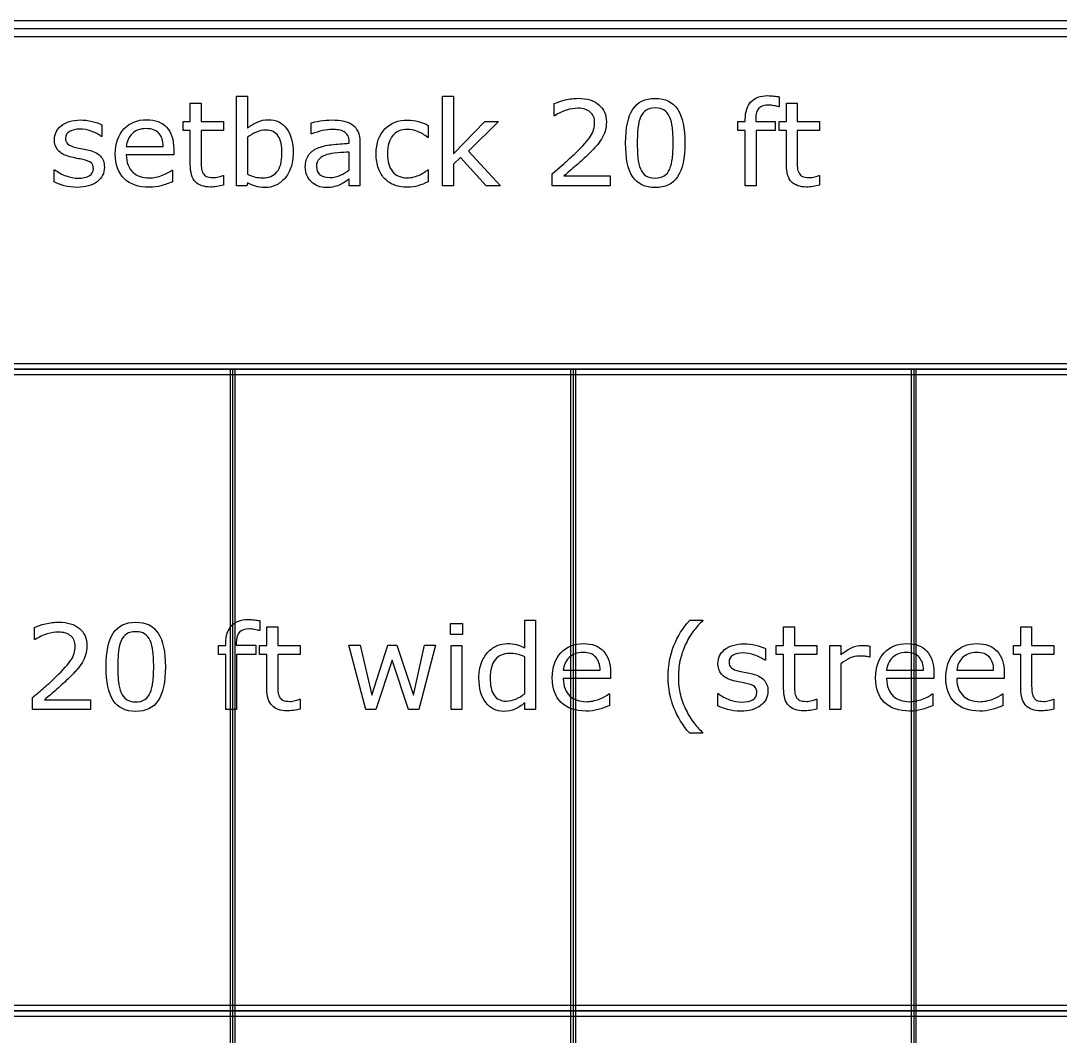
# Model space of a CAD drawing. Extents: x -13 to 750, y 12 to 2314.
# Drawn here: x 137.8 to 217.2, y 1086 to 1163.5 of the extents above; entities that cross this region are included whole.
import ezdxf

# ---------------------------------------------------------------- set-up
doc = ezdxf.new("R2010")
doc.units = 0
doc.layers.get('0').update_dxf_attribs({"linetype": 'CONTINUOUS'})

msp = doc.modelspace()

# ---------------------------------------------------------------- linework, layer by layer
at = {"color": 7}
for points in [[(43.400391, 1163.4896), (43.400391, 711.2904), (268.59961, 711.2904), (268.59961, 1163.4896)], [(44, 1162.89), (268, 1162.89), (268, 1136.89), (44, 1136.89)], [(44.599609, 1162.2904), (267.40039, 1162.2904), (267.40039, 712.4896), (44.599609, 712.4896)], [(174.45483, 1150.8901), (173.36499, 1150.8901), (171.39624, 1153.039), (170.86011, 1152.5293), (170.86011, 1150.89), (170.03394, 1150.89), (170.03394, 1157.7279), (170.86011, 1157.7279), (170.86011, 1153.3421), (173.24634, 1155.7987), (174.28784, 1155.7987), (172.00708, 1153.5311)], [(188.52612, 1154.164), (188.52612, 1154.164)], [(158.61697, 1153.3818), (158.61697, 1153.3818)], [(187.37035, 1152.1689), (187.37035, 1152.1689)], [(43.599609, 1137.2904), (43.599609, 1087.4896), (268.40039, 1087.4896), (268.40039, 1137.2904)], [(44, 1136.89), (268, 1136.89), (268, 1087.89), (44, 1087.89)], [(44.400391, 1136.4896), (267.59961, 1136.4896), (267.59961, 1088.2904), (44.400391, 1088.2904)], [(153.80078, 1136.89), (153.80078, 937.89), (154.19922, 937.89), (154.19922, 1136.89)], [(179.80078, 1136.89), (179.80078, 937.89), (180.19922, 937.89), (180.19922, 1136.89)], [(205.80078, 1136.89), (205.80078, 937.89), (206.19922, 937.89), (206.19922, 1136.89)], [(171.56104, 1116.6206), (170.62939, 1116.6206), (170.62939, 1117.4775), (171.56104, 1117.4775)], [(169.48242, 1115.7988), (168.20361, 1110.8901), (167.43896, 1110.8901), (166.17773, 1114.6738), (164.92529, 1110.8901), (164.16504, 1110.8901), (162.87305, 1115.7988), (163.73437, 1115.7988), (164.63525, 1111.9975), (165.86133, 1115.7988), (166.54248, 1115.7988), (167.79932, 1111.9975), (168.65186, 1115.7988)], [(171.5083, 1110.89), (170.68213, 1110.89), (170.68213, 1115.7987), (171.5083, 1115.7987)], [(148.86328, 1114.164), (148.86328, 1114.164)], [(147.70752, 1112.1689), (147.70752, 1112.1689)], [(44, 1087.89), (268, 1087.89), (268, 1061.89), (44, 1061.89)]]:
    msp.add_lwpolyline(points, close=True, dxfattribs=at)
for points in [[(150.76831, 1152.4937), (150.76831, 1155.1041), (150.21021, 1155.1041), (150.21021, 1155.7984), (150.76831, 1155.7984), (150.76831, 1157.209), (151.59448, 1157.209), (151.59448, 1155.7984), (153.29956, 1155.7984), (153.29956, 1155.1041), (151.59448, 1155.1041), (151.59448, 1152.8672)], [(155.12329, 1151.1186), (155.07059, 1150.8901), (154.29715, 1150.8901), (154.29715, 1157.728), (155.12332, 1157.728), (155.12332, 1155.2846)], [(178.59009, 1156.2382), (178.54619, 1156.2382), (178.54619, 1157.1611)], [(196.27808, 1152.4937), (196.27808, 1155.1041), (195.71997, 1155.1041), (195.71997, 1155.7984), (196.27808, 1155.7984), (196.27808, 1157.209), (197.10425, 1157.209), (197.10425, 1155.7984), (198.80933, 1155.7984), (198.80933, 1155.1041), (197.10425, 1155.1041), (197.10425, 1152.8672)], [(195.7376, 1157.6838), (195.73755, 1156.9282)], [(195.73755, 1156.9282), (195.69365, 1156.9282)], [(144.01388, 1155.548), (144.01388, 1154.6647), (143.96988, 1154.6647)], [(160.02759, 1154.854), (159.98369, 1154.854), (159.98369, 1155.6933)], [(193.94024, 1155.9658), (193.94024, 1155.7988), (195.42998, 1155.7988), (195.42998, 1155.1045), (193.9666, 1155.1045), (193.9666, 1150.89), (193.14043, 1150.89), (193.14043, 1155.1044), (192.58233, 1155.1044), (192.58233, 1155.7987), (193.14043, 1155.7987), (193.14043, 1155.9613)], [(168.9397, 1155.5044), (168.9397, 1154.5859), (168.8958, 1154.5859)], [(155.12329, 1154.5903), (155.12329, 1151.7778)], [(162.89722, 1154.1336), (162.89722, 1154.261)], [(163.71904, 1154.2209), (163.71899, 1150.8901)], [(145.88159, 1153.8916), (148.69409, 1153.8916)], [(149.49829, 1153.2588), (145.88159, 1153.2588)], [(149.49825, 1153.707), (149.49829, 1153.2588)], [(157.7644, 1153.3594), (157.7644, 1153.3598)], [(162.89722, 1152.0986), (162.89722, 1153.4653)], [(182.81323, 1150.8901), (178.38354, 1150.8901), (178.38354, 1151.8086), (179.3064, 1152.5996)], [(140.37085, 1151.1845), (140.37085, 1152.1118), (140.41475, 1152.1118)], [(144.20719, 1152.3045), (144.20728, 1152.3051)], [(149.35767, 1152.0898), (149.40157, 1152.0898), (149.40157, 1151.1889)], [(153.25564, 1151.6763), (153.29954, 1151.6763), (153.29956, 1150.934)], [(162.89722, 1152.0985), (162.89722, 1152.0986)], [(168.8958, 1152.1074), (168.9397, 1152.1074), (168.9397, 1151.1977)], [(179.29324, 1151.6416), (182.81326, 1151.6416), (182.81323, 1150.8901)], [(198.7654, 1151.6763), (198.8093, 1151.6763), (198.80933, 1150.934)], [(163.71899, 1150.8901), (162.89722, 1150.8901), (162.89722, 1151.413)], [(154, 1136.89), (154, 937.89)], [(180, 1136.89), (180, 937.89)], [(206, 1136.89), (206, 937.89)], [(156.07466, 1117.6838), (156.07471, 1116.9282)], [(176.29834, 1115.6004), (176.29834, 1117.7274), (177.12451, 1117.7274), (177.12451, 1110.89)], [(188.89746, 1117.7279), (189.90381, 1117.7279), (189.90381, 1117.6839)], [(138.92725, 1116.2382), (138.88335, 1116.2382), (138.88335, 1117.1611)], [(156.07471, 1116.9282), (156.03071, 1116.9282)], [(156.61523, 1112.4937), (156.61523, 1115.1041), (156.05713, 1115.1041), (156.05713, 1115.7984), (156.61523, 1115.7984), (156.61523, 1117.209), (157.44141, 1117.209), (157.44141, 1115.7984), (159.14648, 1115.7984), (159.14648, 1115.1041), (157.44141, 1115.1041), (157.44141, 1112.8672)], [(196.06934, 1112.4936), (196.06934, 1115.104), (195.51123, 1115.104), (195.51123, 1115.7983), (196.06934, 1115.7983), (196.06934, 1117.2089), (196.89551, 1117.2089), (196.89551, 1115.7983), (198.60059, 1115.7983), (198.60059, 1115.104), (196.89551, 1115.104), (196.89551, 1112.8671)], [(214.1792, 1112.4936), (214.1792, 1115.104), (213.62109, 1115.104), (213.62109, 1115.7983), (214.1792, 1115.7983), (214.1792, 1117.2089), (215.00537, 1117.2089), (215.00537, 1115.7983), (216.71045, 1115.7983), (216.71045, 1115.104), (215.00537, 1115.104), (215.00537, 1112.8671)], [(154.27729, 1115.9658), (154.27729, 1115.7988), (155.76704, 1115.7988), (155.76704, 1115.1045), (154.30366, 1115.1045), (154.30366, 1110.89), (153.47749, 1110.89), (153.47749, 1115.1044), (152.91938, 1115.1044), (152.91938, 1115.7987), (153.47749, 1115.7987), (153.47749, 1115.9613)], [(194.67622, 1115.5479), (194.67622, 1114.6646), (194.63232, 1114.6646)], [(200.42436, 1114.3754), (200.42436, 1110.89), (199.59818, 1110.89), (199.59818, 1115.7987), (200.42436, 1115.7987), (200.42436, 1115.0736)], [(202.66117, 1115.7457), (202.66113, 1114.8978)], [(176.29834, 1112.0985), (176.29834, 1114.9154)], [(202.66113, 1114.8978), (202.61723, 1114.8978)], [(179.24268, 1113.8915), (182.05518, 1113.8915)], [(182.85932, 1113.7069), (182.85937, 1113.2587)], [(203.93115, 1113.8915), (206.74365, 1113.8915)], [(207.54781, 1113.7069), (207.54785, 1113.2587)], [(209.29248, 1113.8915), (212.10498, 1113.8915)], [(212.90913, 1113.7069), (212.90918, 1113.2587)], [(182.85937, 1113.2587), (179.24268, 1113.2587)], [(207.54785, 1113.2587), (203.93115, 1113.2587)], [(212.90918, 1113.2587), (209.29248, 1113.2587)], [(176.29834, 1112.0983), (176.29834, 1112.0985)], [(182.71875, 1112.0897), (182.76265, 1112.0897), (182.76265, 1111.1888)], [(191.0332, 1111.1844), (191.0332, 1112.1117), (191.0771, 1112.1117)], [(194.86963, 1112.3044), (194.86963, 1112.305)], [(207.40723, 1112.0897), (207.45113, 1112.0897), (207.45113, 1111.1888)], [(212.76855, 1112.0897), (212.81245, 1112.0897), (212.81245, 1111.1888)], [(143.15039, 1110.8901), (138.7207, 1110.8901), (138.7207, 1111.8086)], [(139.6304, 1111.6416), (143.15042, 1111.6416), (143.15039, 1110.8901)], [(159.10257, 1111.6763), (159.14647, 1111.6763), (159.14648, 1110.934)], [(177.12451, 1110.89), (176.29834, 1110.89), (176.29834, 1111.4042)], [(198.55666, 1111.6762), (198.60066, 1111.6762), (198.60059, 1110.9339)], [(216.66652, 1111.6762), (216.71042, 1111.6762), (216.71045, 1110.9339)], [(189.90381, 1109.0795), (188.89746, 1109.0795)], [(189.90381, 1109.1234), (189.90381, 1109.0795)]]:
    msp.add_lwpolyline(points, dxfattribs=at)
for points in [[(178.54619, 1157.1611), (178.754197, 1157.263633), (179.031053, 1157.357367), (179.37676, 1157.4423)], [(179.37676, 1157.4423), (179.725393, 1157.5273), (180.062307, 1157.5698), (180.3875, 1157.5698)], [(180.3875, 1157.5698), (181.0584, 1157.5698), (181.58428, 1157.4072), (181.96514, 1157.082)], [(184.54907, 1156.7304), (184.915283, 1157.287067), (185.486573, 1157.5654), (186.26294, 1157.5654)], [(186.26294, 1157.5654), (187.048093, 1157.5654), (187.620847, 1157.282667), (187.9812, 1156.7172)], [(193.14043, 1155.9613), (193.14043, 1156.5443), (193.28545, 1156.991067), (193.57549, 1157.3016)], [(193.57549, 1157.3016), (193.86553, 1157.615067), (194.284477, 1157.7718), (194.83233, 1157.7718)], [(194.83233, 1157.7718), (195.016897, 1157.7718), (195.182423, 1157.763133), (195.32891, 1157.7458)], [(195.32891, 1157.7458), (195.478323, 1157.728467), (195.614553, 1157.7078), (195.7376, 1157.6838)], [(179.49976, 1156.6689), (179.189213, 1156.575167), (178.88599, 1156.4316), (178.59009, 1156.2382)], [(180.36548, 1156.8095), (180.09888, 1156.8095), (179.810307, 1156.762633), (179.49976, 1156.6689)], [(181.30151, 1156.5195), (181.078857, 1156.712833), (180.766847, 1156.8095), (180.36548, 1156.8095)], [(181.63989, 1155.7241), (181.63989, 1156.0639), (181.527097, 1156.329033), (181.30151, 1156.5195)], [(181.96514, 1157.082), (182.346, 1156.759733), (182.53643, 1156.321733), (182.53643, 1155.768)], [(183.99976, 1154.1552), (183.99976, 1155.318333), (184.182863, 1156.176733), (184.54907, 1156.7304)], [(185.57739, 1156.6689), (185.398683, 1156.554633), (185.256593, 1156.3818), (185.15112, 1156.1504)], [(186.26294, 1156.8403), (185.987547, 1156.8403), (185.75903, 1156.783167), (185.57739, 1156.6689)], [(186.94409, 1156.6689), (186.76831, 1156.783167), (186.54126, 1156.8403), (186.26294, 1156.8403)], [(187.36597, 1156.1591), (187.26343, 1156.3847), (187.122803, 1156.554633), (186.94409, 1156.6689)], [(187.9812, 1156.7172), (188.34448, 1156.154733), (188.52612, 1155.303667), (188.52612, 1154.164)], [(194.17754, 1156.8139), (194.01934, 1156.658633), (193.94024, 1156.375933), (193.94024, 1155.9658)], [(194.95098, 1157.0512), (194.596487, 1157.0512), (194.338673, 1156.9721), (194.17754, 1156.8139)], [(195.3377, 1157.0072), (195.191213, 1157.036533), (195.062307, 1157.0512), (194.95098, 1157.0512)], [(195.69365, 1156.9282), (195.60283, 1156.954867), (195.48418, 1156.9812), (195.3377, 1157.0072)], [(140.89815, 1155.4689), (141.062217, 1155.606567), (141.270227, 1155.714967), (141.52218, 1155.7941)], [(141.52218, 1155.7941), (141.77706, 1155.8761), (142.06124, 1155.9171), (142.37472, 1155.9171)], [(142.37472, 1155.9171), (142.667687, 1155.9171), (142.963583, 1155.8805), (143.26241, 1155.8073)], [(143.26241, 1155.8073), (143.56417, 1155.736967), (143.81466, 1155.650533), (144.01388, 1155.548)], [(145.69698, 1155.2275), (146.136433, 1155.699167), (146.713583, 1155.935), (147.42843, 1155.935)], [(147.42843, 1155.935), (148.090537, 1155.935), (148.6003, 1155.741633), (148.95772, 1155.3549)], [(155.12332, 1155.2846), (155.354767, 1155.475067), (155.60086, 1155.630367), (155.8616, 1155.7505)], [(155.8616, 1155.7505), (156.122347, 1155.8735), (156.415317, 1155.935), (156.74051, 1155.935)], [(156.74051, 1155.935), (157.32059, 1155.935), (157.77762, 1155.712367), (158.1116, 1155.2671)], [(159.98369, 1155.6933), (160.144823, 1155.7373), (160.377733, 1155.785633), (160.68242, 1155.8383)], [(160.68242, 1155.8383), (160.987107, 1155.890967), (161.2874, 1155.9173), (161.5833, 1155.9173)], [(161.5833, 1155.9173), (161.929007, 1155.9173), (162.2293, 1155.887967), (162.48418, 1155.8293)], [(162.48418, 1155.8293), (162.741993, 1155.773967), (162.96465, 1155.677267), (163.15215, 1155.5392)], [(163.15215, 1155.5392), (163.336723, 1155.404467), (163.477347, 1155.230167), (163.57402, 1155.0163)], [(165.61743, 1155.2275), (166.059817, 1155.6845), (166.642827, 1155.913), (167.36646, 1155.913)], [(167.36646, 1155.913), (167.647707, 1155.913), (167.923097, 1155.873467), (168.19263, 1155.7944)], [(168.19263, 1155.7944), (168.46509, 1155.715267), (168.714113, 1155.6186), (168.9397, 1155.5044)], [(181.32788, 1154.6826), (181.535887, 1155.004867), (181.63989, 1155.352033), (181.63989, 1155.7241)], [(182.53643, 1155.768), (182.53643, 1155.519), (182.504197, 1155.2861), (182.43973, 1155.0693)], [(185.15112, 1156.1504), (185.051513, 1155.9336), (184.982667, 1155.650867), (184.94458, 1155.3022)], [(187.5769, 1155.3242), (187.541767, 1155.652333), (187.471457, 1155.930633), (187.36597, 1156.1591)], [(140.39278, 1154.4186), (140.39278, 1154.620733), (140.433797, 1154.811167), (140.51583, 1154.9899)], [(140.51583, 1154.9899), (140.60079, 1155.168633), (140.72823, 1155.3283), (140.89815, 1155.4689)], [(141.54849, 1155.0426), (141.340483, 1154.928333), (141.23648, 1154.756967), (141.23648, 1154.5285)], [(142.31314, 1155.2184), (142.011387, 1155.2184), (141.756503, 1155.1598), (141.54849, 1155.0426)], [(143.20084, 1155.0558), (142.89908, 1155.1642), (142.60318, 1155.2184), (142.31314, 1155.2184)], [(143.96988, 1154.6647), (143.75894, 1154.819967), (143.502593, 1154.950333), (143.20084, 1155.0558)], [(145.0422, 1153.3159), (145.0422, 1154.118633), (145.26046, 1154.755833), (145.69698, 1155.2275)], [(146.32544, 1154.8628), (146.0647, 1154.602), (145.91675, 1154.278267), (145.88159, 1153.8916)], [(147.38452, 1155.2539), (146.94214, 1155.2539), (146.589113, 1155.123533), (146.32544, 1154.8628)], [(148.3645, 1154.8979), (148.150633, 1155.135233), (147.823973, 1155.2539), (147.38452, 1155.2539)], [(148.69409, 1153.8916), (148.691423, 1154.3252), (148.58156, 1154.660633), (148.3645, 1154.8979)], [(148.95772, 1155.3549), (149.318073, 1154.968233), (149.49825, 1154.418933), (149.49825, 1153.707)], [(155.80884, 1154.9902), (155.562747, 1154.887667), (155.33423, 1154.754367), (155.12329, 1154.5903)], [(156.53833, 1155.1484), (156.298097, 1155.1484), (156.054933, 1155.095667), (155.80884, 1154.9902)], [(157.47437, 1154.6914), (157.28101, 1154.996067), (156.968997, 1155.1484), (156.53833, 1155.1484)], [(158.1116, 1155.2671), (158.448513, 1154.821767), (158.61697, 1154.193333), (158.61697, 1153.3818)], [(160.85376, 1155.1001), (160.58716, 1155.044767), (160.31177, 1154.962733), (160.02759, 1154.854)], [(161.57886, 1155.1881), (161.36206, 1155.1881), (161.12036, 1155.158767), (160.85376, 1155.1001)], [(162.09302, 1155.1531), (161.928953, 1155.176433), (161.757567, 1155.1881), (161.57886, 1155.1881)], [(162.51489, 1155.0169), (162.397703, 1155.084233), (162.25708, 1155.129633), (162.09302, 1155.1531)], [(162.79614, 1154.7268), (162.731673, 1154.849867), (162.637923, 1154.946567), (162.51489, 1155.0169)], [(162.89722, 1154.261), (162.89722, 1154.448533), (162.863527, 1154.6038), (162.79614, 1154.7268)], [(163.57402, 1155.0163), (163.6707, 1154.802433), (163.71904, 1154.5373), (163.71904, 1154.2209)], [(164.95825, 1153.3379), (164.95825, 1154.140633), (165.177977, 1154.7705), (165.61743, 1155.2275)], [(166.21953, 1154.7221), (165.950003, 1154.408633), (165.81524, 1153.947233), (165.81524, 1153.3379)], [(167.33135, 1155.1967), (166.862597, 1155.1967), (166.49199, 1155.0385), (166.21953, 1154.7221)], [(168.11358, 1155.0385), (167.846973, 1155.143967), (167.58623, 1155.1967), (167.33135, 1155.1967)], [(168.8958, 1154.5859), (168.643847, 1154.782167), (168.383107, 1154.933033), (168.11358, 1155.0385)], [(182.43973, 1155.0693), (182.378197, 1154.855433), (182.28591, 1154.651833), (182.16287, 1154.4585)], [(184.94458, 1155.3022), (184.909447, 1154.9536), (184.89188, 1154.571267), (184.89188, 1154.1552)], [(187.634, 1154.164), (187.634, 1154.609333), (187.614967, 1154.996067), (187.5769, 1155.3242)], [(140.66085, 1153.6012), (140.482137, 1153.823867), (140.39278, 1154.096333), (140.39278, 1154.4186)], [(141.23648, 1154.5285), (141.23648, 1154.3263), (141.29947, 1154.173933), (141.42545, 1154.0714)], [(141.42545, 1154.0714), (141.548497, 1153.968867), (141.747713, 1153.8854), (142.0231, 1153.821)], [(157.7644, 1153.3598), (157.7644, 1153.945733), (157.667723, 1154.3896), (157.47437, 1154.6914)], [(160.47144, 1153.76), (160.770267, 1153.891867), (161.129153, 1153.981233), (161.5481, 1154.0281)], [(161.5481, 1154.0281), (161.96704, 1154.074767), (162.416747, 1154.109933), (162.89722, 1154.1336)], [(180.17212, 1153.3862), (180.73462, 1153.931133), (181.119873, 1154.363267), (181.32788, 1154.6826)], [(182.16287, 1154.4585), (182.048617, 1154.276833), (181.91385, 1154.0981), (181.75857, 1153.9223)], [(184.54028, 1151.5888), (184.179933, 1152.145467), (183.99976, 1153.000933), (183.99976, 1154.1552)], [(184.89188, 1154.1552), (184.89188, 1153.6982), (184.90798, 1153.3159), (184.94018, 1153.0083)], [(187.5769, 1153.0039), (187.614967, 1153.326167), (187.634, 1153.712867), (187.634, 1154.164)], [(188.52612, 1154.164), (188.52612, 1152.9892), (188.34155, 1152.1264), (187.97241, 1151.5756)], [(141.57931, 1153.1002), (141.148643, 1153.214467), (140.84249, 1153.381467), (140.66085, 1153.6012)], [(142.0231, 1153.821), (142.175447, 1153.785667), (142.34537, 1153.7505), (142.53287, 1153.7155)], [(142.53287, 1153.7155), (142.723297, 1153.680167), (142.8815, 1153.647833), (143.00748, 1153.6185)], [(143.00748, 1153.6185), (143.391267, 1153.530633), (143.687163, 1153.379767), (143.89517, 1153.1659)], [(143.89517, 1153.1659), (144.103183, 1152.9491), (144.20719, 1152.661967), (144.20719, 1152.3045)], [(145.72774, 1151.435), (145.270713, 1151.8774), (145.0422, 1152.504367), (145.0422, 1153.3159)], [(145.88159, 1153.2588), (145.88159, 1152.957), (145.927, 1152.6933), (146.01782, 1152.4677)], [(157.37329, 1151.9444), (157.63403, 1152.246133), (157.7644, 1152.7178), (157.7644, 1153.3594)], [(158.61694, 1153.3818), (158.61694, 1152.971667), (158.558347, 1152.602533), (158.44116, 1152.2744)], [(159.54858, 1152.3142), (159.54858, 1152.686267), (159.627683, 1152.986567), (159.78589, 1153.2151)], [(159.78589, 1153.2151), (159.947023, 1153.446567), (160.17554, 1153.6282), (160.47144, 1153.76)], [(161.19653, 1153.2718), (160.95923, 1153.204467), (160.767337, 1153.099), (160.62085, 1152.9554)], [(162.00513, 1153.3993), (161.665283, 1153.369967), (161.39575, 1153.327467), (161.19653, 1153.2718)], [(162.89722, 1153.4653), (162.645267, 1153.450633), (162.347903, 1153.428633), (162.00513, 1153.3993)], [(165.13403, 1152.2085), (165.016843, 1152.530767), (164.95825, 1152.907233), (164.95825, 1153.3379)], [(165.81524, 1153.3379), (165.81524, 1152.7461), (165.947073, 1152.290533), (166.21074, 1151.9712)], [(179.3064, 1152.5996), (179.616947, 1152.863267), (179.90552, 1153.125467), (180.17212, 1153.3862)], [(181.20047, 1153.3379), (180.88699, 1153.030233), (180.56326, 1152.7314), (180.22928, 1152.4414)], [(181.75857, 1153.9223), (181.60623, 1153.746567), (181.420197, 1153.551767), (181.20047, 1153.3379)], [(142.09347, 1152.986), (141.90597, 1153.021333), (141.734583, 1153.0594), (141.57931, 1153.1002)], [(142.55489, 1152.894), (142.437703, 1152.920667), (142.283897, 1152.951333), (142.09347, 1152.986)], [(143.19649, 1152.6391), (143.085163, 1152.7387), (142.871297, 1152.823667), (142.55489, 1152.894)], [(143.36349, 1152.1997), (143.36349, 1152.393033), (143.307823, 1152.5395), (143.19649, 1152.6391)], [(146.01782, 1152.4677), (146.10864, 1152.2451), (146.233153, 1152.062), (146.39136, 1151.9184)], [(151.15942, 1151.1973), (150.89868, 1151.466833), (150.76831, 1151.898967), (150.76831, 1152.4937)], [(151.59448, 1152.8672), (151.59448, 1152.6094), (151.600347, 1152.407267), (151.61208, 1152.2608)], [(160.62085, 1152.9554), (160.474363, 1152.8148), (160.40112, 1152.62), (160.40112, 1152.371)], [(160.40112, 1152.371), (160.40112, 1152.089733), (160.486083, 1151.8773), (160.65601, 1151.7337)], [(180.22928, 1152.4414), (179.895293, 1152.154267), (179.58328, 1151.887667), (179.29324, 1151.6416)], [(184.94018, 1153.0083), (184.97238, 1152.700633), (185.041227, 1152.425233), (185.14672, 1152.1821)], [(187.37036, 1152.1689), (187.4729, 1152.406233), (187.541747, 1152.684567), (187.5769, 1153.0039)], [(196.66919, 1151.1973), (196.40845, 1151.466833), (196.27808, 1151.898967), (196.27808, 1152.4937)], [(197.10425, 1152.8672), (197.10425, 1152.6094), (197.110117, 1152.407267), (197.12185, 1152.2608)], [(140.41475, 1152.1118), (140.675497, 1151.915467), (140.965537, 1151.758733), (141.28487, 1151.6416)], [(141.28487, 1151.6416), (141.60421, 1151.527333), (141.910363, 1151.4702), (142.20333, 1151.4702)], [(142.20333, 1151.4702), (142.56661, 1151.4702), (142.85079, 1151.5288), (143.05587, 1151.646)], [(143.05587, 1151.646), (143.26095, 1151.763133), (143.36349, 1151.9477), (143.36349, 1152.1997)], [(144.20728, 1152.3051), (144.20728, 1151.8569), (144.021243, 1151.489233), (143.64917, 1151.2021)], [(146.39136, 1151.9184), (146.5437, 1151.7778), (146.723873, 1151.672333), (146.93188, 1151.602)], [(146.93188, 1151.602), (147.14282, 1151.531667), (147.374267, 1151.4965), (147.62622, 1151.4965)], [(147.62622, 1151.4965), (147.960207, 1151.4965), (148.295657, 1151.562433), (148.63257, 1151.6943)], [(148.63257, 1151.6943), (148.97241, 1151.829033), (149.21411, 1151.960867), (149.35767, 1152.0898)], [(151.61208, 1152.2608), (151.623813, 1152.117267), (151.66483, 1151.9825), (151.73513, 1151.8565)], [(151.73513, 1151.8565), (151.799597, 1151.7393), (151.887487, 1151.652867), (151.9988, 1151.5972)], [(151.9988, 1151.5972), (152.11306, 1151.544533), (152.28591, 1151.5182), (152.51735, 1151.5182)], [(152.51735, 1151.5182), (152.652117, 1151.5182), (152.792743, 1151.5372), (152.93923, 1151.5752)], [(152.93923, 1151.5752), (153.085717, 1151.616533), (153.191187, 1151.650233), (153.25564, 1151.6763)], [(155.12329, 1151.7778), (155.357663, 1151.672333), (155.558347, 1151.5991), (155.72534, 1151.5581)], [(155.72534, 1151.5581), (155.89526, 1151.516767), (156.087157, 1151.4961), (156.30103, 1151.4961)], [(156.30103, 1151.4961), (156.758057, 1151.4961), (157.115477, 1151.645533), (157.37329, 1151.9444)], [(158.44116, 1152.2744), (158.326907, 1151.946267), (158.171633, 1151.670867), (157.97534, 1151.4482)], [(160.01001, 1151.1936), (159.70239, 1151.4866), (159.54858, 1151.860133), (159.54858, 1152.3142)], [(160.65601, 1151.7337), (160.82593, 1151.5931), (161.085207, 1151.5228), (161.43384, 1151.5228)], [(161.43384, 1151.5228), (161.72388, 1151.5228), (161.989017, 1151.578467), (162.22925, 1151.6898)], [(162.22925, 1151.6898), (162.469483, 1151.804067), (162.69214, 1151.9403), (162.89722, 1152.0985)], [(165.63062, 1151.4087), (165.416747, 1151.619633), (165.251217, 1151.886233), (165.13403, 1152.2085)], [(166.21074, 1151.9712), (166.477347, 1151.654733), (166.850883, 1151.4965), (167.33135, 1151.4965)], [(167.33135, 1151.4965), (167.498343, 1151.4965), (167.668263, 1151.5185), (167.84111, 1151.5625)], [(167.84111, 1151.5625), (168.013963, 1151.6065), (168.169237, 1151.6636), (168.30693, 1151.7338)], [(168.30693, 1151.7338), (168.42705, 1151.795133), (168.539843, 1151.8596), (168.64531, 1151.9272)], [(168.64531, 1151.9272), (168.750783, 1151.997533), (168.83428, 1152.0576), (168.8958, 1152.1074)], [(186.26294, 1150.7539), (185.477787, 1150.7539), (184.903567, 1151.0322), (184.54028, 1151.5888)], [(185.14672, 1152.1821), (185.2434, 1151.953567), (185.37963, 1151.779233), (185.55541, 1151.6591)], [(185.55541, 1151.6591), (185.734123, 1151.539033), (185.969963, 1151.479), (186.26293, 1151.479)], [(186.26293, 1151.479), (186.538323, 1151.479), (186.76684, 1151.536133), (186.94848, 1151.6504)], [(187.97241, 1151.5756), (187.606203, 1151.0278), (187.03638, 1150.7539), (186.26294, 1150.7539)], [(186.94848, 1151.6504), (187.13012, 1151.7646), (187.270743, 1151.937433), (187.37035, 1152.1689)], [(197.12185, 1152.2608), (197.133583, 1152.117267), (197.174597, 1151.9825), (197.24489, 1151.8565)], [(197.24489, 1151.8565), (197.309357, 1151.7393), (197.397247, 1151.652867), (197.50856, 1151.5972)], [(197.50856, 1151.5972), (197.62282, 1151.544533), (197.795673, 1151.5182), (198.02712, 1151.5182)], [(198.02712, 1151.5182), (198.161887, 1151.5182), (198.30251, 1151.5372), (198.44899, 1151.5752)], [(198.44899, 1151.5752), (198.595477, 1151.616533), (198.700947, 1151.650233), (198.7654, 1151.6763)], [(141.1311, 1150.8989), (140.829347, 1150.986767), (140.57593, 1151.081967), (140.37085, 1151.1845)], [(142.13306, 1150.7714), (141.769773, 1150.7714), (141.435787, 1150.8139), (141.1311, 1150.8989)], [(143.64917, 1151.2021), (143.28003, 1150.914967), (142.77466, 1150.7714), (142.13306, 1150.7714)], [(147.63497, 1150.7758), (146.820517, 1150.7758), (146.184773, 1150.995533), (145.72774, 1151.435)], [(148.54903, 1150.8945), (148.25899, 1150.815367), (147.954303, 1150.7758), (147.63497, 1150.7758)], [(149.40157, 1151.1889), (149.12325, 1151.0717), (148.83907, 1150.973567), (148.54903, 1150.8945)], [(152.302, 1150.793), (151.801027, 1150.793), (151.420167, 1150.927767), (151.15942, 1151.1973)], [(152.78979, 1150.833), (152.60815, 1150.806333), (152.445553, 1150.793), (152.302, 1150.793)], [(153.29956, 1150.934), (153.144287, 1150.893333), (152.974363, 1150.859667), (152.78979, 1150.833)], [(155.73853, 1150.8549), (155.530517, 1150.919567), (155.325437, 1151.007467), (155.12329, 1151.1186)], [(156.46802, 1150.7539), (156.1897, 1150.7539), (155.946537, 1150.787567), (155.73853, 1150.8549)], [(157.28979, 1150.9253), (157.04077, 1150.811033), (156.766847, 1150.7539), (156.46802, 1150.7539)], [(157.97534, 1151.4482), (157.767333, 1151.216733), (157.538817, 1151.042433), (157.28979, 1150.9253)], [(161.13501, 1150.7542), (160.69263, 1150.7542), (160.31763, 1150.900667), (160.01001, 1151.1936)], [(161.76343, 1150.8242), (161.584717, 1150.777533), (161.375243, 1150.7542), (161.13501, 1150.7542)], [(162.23804, 1150.9912), (162.10034, 1150.9238), (161.942137, 1150.868133), (161.76343, 1150.8242)], [(162.59839, 1151.2021), (162.475343, 1151.114233), (162.355227, 1151.043933), (162.23804, 1150.9912)], [(162.89722, 1151.413), (162.823973, 1151.363), (162.724363, 1151.2927), (162.59839, 1151.2021)], [(166.39087, 1150.934), (166.09497, 1151.039467), (165.841553, 1151.1977), (165.63062, 1151.4087)], [(167.36646, 1150.7802), (167.011967, 1150.7802), (166.68677, 1150.831467), (166.39087, 1150.934)], [(168.15308, 1150.8901), (167.906987, 1150.816833), (167.64478, 1150.7802), (167.36646, 1150.7802)], [(168.9397, 1151.1977), (168.664307, 1151.0659), (168.4021, 1150.963367), (168.15308, 1150.8901)], [(197.81177, 1150.793), (197.31079, 1150.793), (196.92993, 1150.927767), (196.66919, 1151.1973)], [(198.29956, 1150.833), (198.11792, 1150.806333), (197.955323, 1150.793), (197.81177, 1150.793)], [(198.80933, 1150.934), (198.654057, 1150.893333), (198.484133, 1150.859667), (198.29956, 1150.833)], [(138.88335, 1117.1611), (139.091357, 1117.263633), (139.368213, 1117.357367), (139.71392, 1117.4423)], [(139.71392, 1117.4423), (140.062553, 1117.5273), (140.399467, 1117.5698), (140.72466, 1117.5698)], [(140.72466, 1117.5698), (141.39556, 1117.5698), (141.92144, 1117.4072), (142.3023, 1117.082)], [(144.88623, 1116.7304), (145.252443, 1117.287067), (145.823733, 1117.5654), (146.6001, 1117.5654)], [(146.6001, 1117.5654), (147.385253, 1117.5654), (147.958007, 1117.282667), (148.31836, 1116.7172)], [(153.91255, 1117.3016), (154.20259, 1117.615067), (154.621533, 1117.7718), (155.16938, 1117.7718)], [(155.16938, 1117.7718), (155.353953, 1117.7718), (155.519483, 1117.763133), (155.66597, 1117.7458)], [(155.66597, 1117.7458), (155.815383, 1117.728467), (155.951613, 1117.7078), (156.07466, 1117.6838)], [(187.68896, 1115.7811), (187.976073, 1116.484233), (188.378907, 1117.133167), (188.89746, 1117.7279)], [(189.90381, 1117.6839), (189.666503, 1117.470033), (189.439453, 1117.2225), (189.22266, 1116.9413)], [(139.83691, 1116.6689), (139.526363, 1116.575167), (139.223143, 1116.4316), (138.92725, 1116.2382)], [(140.70264, 1116.8095), (140.436033, 1116.8095), (140.147457, 1116.762633), (139.83691, 1116.6689)], [(141.63867, 1116.5195), (141.416017, 1116.712833), (141.104007, 1116.8095), (140.70264, 1116.8095)], [(142.3023, 1117.082), (142.68316, 1116.759733), (142.87359, 1116.321733), (142.87359, 1115.768)], [(144.33691, 1114.1552), (144.33691, 1115.318333), (144.520017, 1116.176733), (144.88623, 1116.7304)], [(145.91455, 1116.6689), (145.735837, 1116.554633), (145.593747, 1116.3818), (145.48828, 1116.1504)], [(146.6001, 1116.8403), (146.324707, 1116.8403), (146.09619, 1116.783167), (145.91455, 1116.6689)], [(147.28125, 1116.6689), (147.10547, 1116.783167), (146.87842, 1116.8403), (146.6001, 1116.8403)], [(147.70312, 1116.1591), (147.600587, 1116.3847), (147.459963, 1116.554633), (147.28125, 1116.6689)], [(148.31836, 1116.7172), (148.68164, 1116.154733), (148.86328, 1115.303667), (148.86328, 1114.164)], [(153.47749, 1115.9613), (153.47749, 1116.5443), (153.62251, 1116.991067), (153.91255, 1117.3016)], [(154.5146, 1116.8139), (154.356393, 1116.658633), (154.27729, 1116.375933), (154.27729, 1115.9658)], [(155.28804, 1117.0512), (154.933547, 1117.0512), (154.675733, 1116.9721), (154.5146, 1116.8139)], [(155.67475, 1117.0072), (155.52827, 1117.036533), (155.399367, 1117.0512), (155.28804, 1117.0512)], [(156.03071, 1116.9282), (155.93989, 1116.954867), (155.821237, 1116.9812), (155.67475, 1117.0072)], [(189.22266, 1116.9413), (189.008793, 1116.662967), (188.809573, 1116.337767), (188.625, 1115.9657)], [(141.97705, 1115.7241), (141.97705, 1116.0639), (141.864257, 1116.329033), (141.63867, 1116.5195)], [(145.48828, 1116.1504), (145.388673, 1115.9336), (145.319827, 1115.650867), (145.28174, 1115.3022)], [(147.91406, 1115.3242), (147.878927, 1115.652333), (147.808613, 1115.930633), (147.70312, 1116.1591)], [(174.1582, 1115.7591), (174.424807, 1115.8763), (174.700197, 1115.9349), (174.98437, 1115.9349)], [(174.98437, 1115.9349), (175.242183, 1115.9349), (175.4707, 1115.9069), (175.66992, 1115.8509)], [(175.66992, 1115.8509), (175.86914, 1115.798233), (176.078613, 1115.714733), (176.29834, 1115.6004)], [(179.05806, 1115.2274), (179.497513, 1115.699067), (180.07466, 1115.9349), (180.7895, 1115.9349)], [(180.7895, 1115.9349), (181.451607, 1115.9349), (181.961373, 1115.741533), (182.3188, 1115.3548)], [(188.625, 1115.9657), (188.44922, 1115.605367), (188.305667, 1115.2084), (188.19434, 1114.7748)], [(192.18452, 1115.794), (192.4394, 1115.876), (192.72358, 1115.917), (193.03706, 1115.917)], [(193.03706, 1115.917), (193.330027, 1115.917), (193.625923, 1115.8804), (193.92475, 1115.8072)], [(203.74654, 1115.2274), (204.185993, 1115.699067), (204.763143, 1115.9349), (205.47799, 1115.9349)], [(205.47799, 1115.9349), (206.140097, 1115.9349), (206.64986, 1115.741533), (207.00728, 1115.3548)], [(209.10786, 1115.2274), (209.547313, 1115.699067), (210.124463, 1115.9349), (210.83931, 1115.9349)], [(210.83931, 1115.9349), (211.501417, 1115.9349), (212.01118, 1115.741533), (212.3686, 1115.3548)], [(141.66504, 1114.6826), (141.873047, 1115.004867), (141.97705, 1115.352033), (141.97705, 1115.7241)], [(142.77689, 1115.0693), (142.715357, 1114.855433), (142.62307, 1114.651833), (142.50003, 1114.4585)], [(142.87359, 1115.768), (142.87359, 1115.519), (142.841357, 1115.2861), (142.77689, 1115.0693)], [(145.28174, 1115.3022), (145.246607, 1114.9536), (145.22904, 1114.571267), (145.22904, 1114.1552)], [(147.97116, 1114.164), (147.97116, 1114.609333), (147.952127, 1114.996067), (147.91406, 1115.3242)], [(172.98047, 1114.4188), (173.100583, 1114.744), (173.261717, 1115.020867), (173.46387, 1115.2494)], [(173.46387, 1115.2494), (173.66309, 1115.472067), (173.894533, 1115.641967), (174.1582, 1115.7591)], [(175.125, 1115.1789), (174.662107, 1115.1789), (174.301757, 1115.017767), (174.04395, 1114.6955)], [(175.70068, 1115.1219), (175.5249, 1115.1599), (175.333007, 1115.1789), (175.125, 1115.1789)], [(176.29834, 1114.9154), (176.075687, 1115.015), (175.876467, 1115.083833), (175.70068, 1115.1219)], [(178.40327, 1113.3158), (178.40327, 1114.118533), (178.621533, 1114.755733), (179.05806, 1115.2274)], [(180.74561, 1115.2538), (180.303223, 1115.2538), (179.950193, 1115.123433), (179.68652, 1114.8627)], [(181.72559, 1114.8978), (181.511723, 1115.135133), (181.185063, 1115.2538), (180.74561, 1115.2538)], [(182.3188, 1115.3548), (182.679147, 1114.968133), (182.85932, 1114.418833), (182.85932, 1113.7069)], [(187.2583, 1113.4037), (187.2583, 1114.2855), (187.401853, 1115.077967), (187.68896, 1115.7811)], [(191.17817, 1114.9898), (191.26313, 1115.168533), (191.390573, 1115.3282), (191.5605, 1115.4688)], [(191.5605, 1115.4688), (191.72456, 1115.606467), (191.932567, 1115.714867), (192.18452, 1115.794)], [(192.21094, 1115.0425), (192.002933, 1114.928233), (191.89893, 1114.756867), (191.89893, 1114.5284)], [(192.97559, 1115.2183), (192.67383, 1115.2183), (192.418947, 1115.1597), (192.21094, 1115.0425)], [(193.86328, 1115.0557), (193.56152, 1115.1641), (193.265623, 1115.2183), (192.97559, 1115.2183)], [(194.63232, 1114.6646), (194.421387, 1114.819867), (194.16504, 1114.950233), (193.86328, 1115.0557)], [(193.92475, 1115.8072), (194.22651, 1115.736867), (194.477, 1115.650433), (194.67622, 1115.5479)], [(200.42436, 1115.0736), (200.75248, 1115.337267), (201.041053, 1115.5233), (201.29008, 1115.6317)], [(201.29008, 1115.6317), (201.542033, 1115.743033), (201.79838, 1115.7987), (202.05912, 1115.7987)], [(202.05912, 1115.7987), (202.202673, 1115.7987), (202.306677, 1115.794367), (202.37113, 1115.7857)], [(202.37113, 1115.7857), (202.435597, 1115.779033), (202.532277, 1115.7657), (202.66117, 1115.7457)], [(203.09176, 1113.3158), (203.09176, 1114.118533), (203.31002, 1114.755733), (203.74654, 1115.2274)], [(205.43408, 1115.2538), (204.9917, 1115.2538), (204.638673, 1115.123433), (204.375, 1114.8627)], [(206.41406, 1114.8978), (206.200193, 1115.135133), (205.873533, 1115.2538), (205.43408, 1115.2538)], [(207.00728, 1115.3548), (207.367633, 1114.968133), (207.54781, 1114.418833), (207.54781, 1113.7069)], [(208.45307, 1113.3158), (208.45307, 1114.118533), (208.671333, 1114.755733), (209.10786, 1115.2274)], [(210.79541, 1115.2538), (210.35303, 1115.2538), (210.000003, 1115.123433), (209.73633, 1114.8627)], [(211.77539, 1114.8978), (211.561523, 1115.135133), (211.234863, 1115.2538), (210.79541, 1115.2538)], [(212.3686, 1115.3548), (212.728953, 1114.968133), (212.90913, 1114.418833), (212.90913, 1113.7069)], [(140.50928, 1113.3862), (141.07178, 1113.931133), (141.457033, 1114.363267), (141.66504, 1114.6826)], [(142.50003, 1114.4585), (142.38577, 1114.276833), (142.251003, 1114.0981), (142.09573, 1113.9223)], [(172.80469, 1113.307), (172.80469, 1113.723), (172.863283, 1114.0936), (172.98047, 1114.4188)], [(174.04395, 1114.6955), (173.786137, 1114.373233), (173.65723, 1113.9162), (173.65723, 1113.3244)], [(179.68652, 1114.8627), (179.42578, 1114.6019), (179.277833, 1114.278167), (179.24268, 1113.8915)], [(182.05518, 1113.8915), (182.052513, 1114.3251), (181.94265, 1114.660533), (181.72559, 1114.8978)], [(188.19434, 1114.7748), (188.08594, 1114.3412), (188.03174, 1113.884167), (188.03174, 1113.4037)], [(191.05513, 1114.4185), (191.05513, 1114.620633), (191.096143, 1114.811067), (191.17817, 1114.9898)], [(191.32319, 1113.6011), (191.144483, 1113.823767), (191.05513, 1114.096233), (191.05513, 1114.4185)], [(191.89893, 1114.5284), (191.89893, 1114.3262), (191.961917, 1114.173833), (192.08789, 1114.0713)], [(201.1099, 1114.8104), (200.8726, 1114.699067), (200.644087, 1114.554067), (200.42436, 1114.3754)], [(201.84818, 1114.9818), (201.5933, 1114.9818), (201.347207, 1114.924667), (201.1099, 1114.8104)], [(202.25688, 1114.9598), (202.14262, 1114.974467), (202.006387, 1114.9818), (201.84818, 1114.9818)], [(202.61723, 1114.8978), (202.494183, 1114.927133), (202.374067, 1114.9478), (202.25688, 1114.9598)], [(204.375, 1114.8627), (204.11426, 1114.6019), (203.96631, 1114.278167), (203.93115, 1113.8915)], [(206.74365, 1113.8915), (206.740983, 1114.3251), (206.63112, 1114.660533), (206.41406, 1114.8978)], [(209.73633, 1114.8627), (209.475583, 1114.6019), (209.327633, 1114.278167), (209.29248, 1113.8915)], [(212.10498, 1113.8915), (212.102313, 1114.3251), (211.99245, 1114.660533), (211.77539, 1114.8978)], [(142.09573, 1113.9223), (141.94339, 1113.746567), (141.757357, 1113.551767), (141.53763, 1113.3379)], [(144.87744, 1111.5888), (144.517087, 1112.145467), (144.33691, 1113.000933), (144.33691, 1114.1552)], [(145.22904, 1114.1552), (145.22904, 1113.6982), (145.24514, 1113.3159), (145.27734, 1113.0083)], [(147.91406, 1113.0039), (147.952127, 1113.326167), (147.97116, 1113.712867), (147.97116, 1114.164)], [(148.86328, 1114.164), (148.86328, 1112.9892), (148.67871, 1112.1264), (148.30957, 1111.5756)], [(192.24165, 1113.1001), (191.810983, 1113.214367), (191.50483, 1113.381367), (191.32319, 1113.6011)], [(192.08789, 1114.0713), (192.210937, 1113.968767), (192.410157, 1113.8853), (192.68555, 1113.8209)], [(192.68555, 1113.8209), (192.83789, 1113.785567), (193.00781, 1113.7504), (193.19531, 1113.7154)], [(193.19531, 1113.7154), (193.385743, 1113.680067), (193.543947, 1113.647733), (193.66992, 1113.6184)], [(193.66992, 1113.6184), (194.053713, 1113.530533), (194.349613, 1113.379667), (194.55762, 1113.1658)], [(139.64355, 1112.5996), (139.954097, 1112.863267), (140.242673, 1113.125467), (140.50928, 1113.3862)], [(141.53763, 1113.3379), (141.22415, 1113.030233), (140.90042, 1112.7314), (140.56644, 1112.4414)], [(145.27734, 1113.0083), (145.30954, 1112.700633), (145.37839, 1112.425233), (145.48389, 1112.1821)], [(147.70752, 1112.1689), (147.81006, 1112.406233), (147.878907, 1112.684567), (147.91406, 1113.0039)], [(157.44141, 1112.8672), (157.44141, 1112.6094), (157.447277, 1112.407267), (157.45901, 1112.2608)], [(173.31885, 1111.4305), (172.976077, 1111.8817), (172.80469, 1112.5072), (172.80469, 1113.307)], [(173.65723, 1113.3244), (173.65723, 1112.7414), (173.756837, 1112.297533), (173.95605, 1111.9928)], [(179.08882, 1111.4349), (178.631787, 1111.8773), (178.40327, 1112.504267), (178.40327, 1113.3158)], [(179.24268, 1113.2587), (179.24268, 1112.9569), (179.28809, 1112.6932), (179.37891, 1112.4676)], [(187.68896, 1111.0262), (187.401853, 1111.729333), (187.2583, 1112.521833), (187.2583, 1113.4037)], [(188.03174, 1113.4037), (188.03174, 1112.9027), (188.084473, 1112.4442), (188.18994, 1112.0282)], [(192.75581, 1112.9859), (192.56831, 1113.021233), (192.396923, 1113.0593), (192.24165, 1113.1001)], [(193.21724, 1112.8939), (193.100047, 1112.920567), (192.946237, 1112.951233), (192.75581, 1112.9859)], [(193.85884, 1112.639), (193.747507, 1112.7386), (193.53364, 1112.823567), (193.21724, 1112.8939)], [(194.55762, 1113.1658), (194.765627, 1112.949), (194.86963, 1112.661867), (194.86963, 1112.3044)], [(196.89551, 1112.8671), (196.89551, 1112.6093), (196.901377, 1112.407167), (196.91311, 1112.2607)], [(203.7773, 1111.4349), (203.320273, 1111.8773), (203.09176, 1112.504267), (203.09176, 1113.3158)], [(203.93115, 1113.2587), (203.93115, 1112.9569), (203.97656, 1112.6932), (204.06738, 1112.4676)], [(209.13862, 1111.4349), (208.681587, 1111.8773), (208.45307, 1112.504267), (208.45307, 1113.3158)], [(209.29248, 1113.2587), (209.29248, 1112.9569), (209.33789, 1112.6932), (209.42871, 1112.4676)], [(215.00537, 1112.8671), (215.00537, 1112.6093), (215.011237, 1112.407167), (215.02297, 1112.2607)], [(138.7207, 1111.8086), (139.02832, 1112.072267), (139.335937, 1112.335933), (139.64355, 1112.5996)], [(140.56644, 1112.4414), (140.232453, 1112.154267), (139.92044, 1111.887667), (139.6304, 1111.6416)], [(145.48389, 1112.1821), (145.58057, 1111.953567), (145.7168, 1111.779233), (145.89258, 1111.6591)], [(147.28564, 1111.6504), (147.467287, 1111.7646), (147.607913, 1111.937433), (147.70752, 1112.1689)], [(157.00635, 1111.1973), (156.745603, 1111.466833), (156.61523, 1111.898967), (156.61523, 1112.4937)], [(157.45901, 1112.2608), (157.470743, 1112.117267), (157.51176, 1111.9825), (157.58206, 1111.8565)], [(173.95605, 1111.9928), (174.15527, 1111.691067), (174.474607, 1111.5402), (174.91406, 1111.5402)], [(175.62598, 1111.694), (175.866213, 1111.799467), (176.090333, 1111.934233), (176.29834, 1112.0983)], [(179.37891, 1112.4676), (179.46973, 1112.245), (179.59424, 1112.0619), (179.75244, 1111.9183)], [(179.75244, 1111.9183), (179.904787, 1111.7777), (180.084963, 1111.672233), (180.29297, 1111.6019)], [(181.99365, 1111.6942), (182.333497, 1111.828933), (182.575197, 1111.960767), (182.71875, 1112.0897)], [(188.18994, 1112.0282), (188.29834, 1111.6122), (188.44336, 1111.2167), (188.625, 1110.8417)], [(191.0771, 1112.1117), (191.33784, 1111.915367), (191.62788, 1111.758633), (191.94722, 1111.6415)], [(193.71821, 1111.6459), (193.92329, 1111.763033), (194.02583, 1111.9476), (194.02583, 1112.1996)], [(194.02583, 1112.1996), (194.02583, 1112.392933), (193.970167, 1112.5394), (193.85884, 1112.639)], [(194.86963, 1112.305), (194.86963, 1111.8568), (194.683593, 1111.489133), (194.31152, 1111.202)], [(196.46045, 1111.1972), (196.19971, 1111.466733), (196.06934, 1111.898867), (196.06934, 1112.4936)], [(196.91311, 1112.2607), (196.924843, 1112.117167), (196.965857, 1111.9824), (197.03615, 1111.8564)], [(204.06738, 1112.4676), (204.1582, 1112.245), (204.282713, 1112.0619), (204.44092, 1111.9183)], [(204.44092, 1111.9183), (204.59326, 1111.7777), (204.773437, 1111.672233), (204.98145, 1111.6019)], [(206.68213, 1111.6942), (207.02197, 1111.828933), (207.26367, 1111.960767), (207.40723, 1112.0897)], [(209.42871, 1112.4676), (209.51953, 1112.245), (209.644043, 1112.0619), (209.80225, 1111.9183)], [(209.80225, 1111.9183), (209.95459, 1111.7777), (210.134763, 1111.672233), (210.34277, 1111.6019)], [(212.04346, 1111.6942), (212.3833, 1111.828933), (212.624997, 1111.960767), (212.76855, 1112.0897)], [(214.57031, 1111.1972), (214.30957, 1111.466733), (214.1792, 1111.898867), (214.1792, 1112.4936)], [(215.02297, 1112.2607), (215.034703, 1112.117167), (215.07572, 1111.9824), (215.14602, 1111.8564)], [(146.6001, 1110.7539), (145.81494, 1110.7539), (145.24072, 1111.0322), (144.87744, 1111.5888)], [(145.89258, 1111.6591), (146.071287, 1111.539033), (146.307127, 1111.479), (146.6001, 1111.479)], [(146.6001, 1111.479), (146.875487, 1111.479), (147.104, 1111.536133), (147.28564, 1111.6504)], [(148.30957, 1111.5756), (147.943357, 1111.0278), (147.373533, 1110.7539), (146.6001, 1110.7539)], [(158.14893, 1110.793), (157.64795, 1110.793), (157.26709, 1110.927767), (157.00635, 1111.1973)], [(157.58206, 1111.8565), (157.646527, 1111.7393), (157.734417, 1111.652867), (157.84573, 1111.5972)], [(157.84573, 1111.5972), (157.95999, 1111.544533), (158.132843, 1111.5182), (158.36429, 1111.5182)], [(158.36429, 1111.5182), (158.499057, 1111.5182), (158.63968, 1111.5372), (158.78616, 1111.5752)], [(158.78616, 1111.5752), (158.932647, 1111.616533), (159.038117, 1111.650233), (159.10257, 1111.6763)], [(174.71631, 1110.7538), (174.13037, 1110.7538), (173.66455, 1110.979367), (173.31885, 1111.4305)], [(174.91406, 1111.5402), (175.148433, 1111.5402), (175.38574, 1111.591467), (175.62598, 1111.694)], [(176.29834, 1111.4042), (176.061033, 1111.199067), (175.813473, 1111.0394), (175.55566, 1110.9252)], [(180.99604, 1110.7757), (180.181587, 1110.7757), (179.545847, 1110.995433), (179.08882, 1111.4349)], [(180.29297, 1111.6019), (180.503903, 1111.531567), (180.735347, 1111.4964), (180.9873, 1111.4964)], [(180.9873, 1111.4964), (181.321287, 1111.4964), (181.656737, 1111.562333), (181.99365, 1111.6942)], [(182.76265, 1111.1888), (182.484323, 1111.0716), (182.200143, 1110.973467), (181.91011, 1110.8944)], [(191.79346, 1110.8988), (191.4917, 1110.986667), (191.23828, 1111.081867), (191.0332, 1111.1844)], [(191.94722, 1111.6415), (192.266553, 1111.527233), (192.572703, 1111.4701), (192.86567, 1111.4701)], [(194.31152, 1111.202), (193.94238, 1110.914867), (193.43701, 1110.7713), (192.79541, 1110.7713)], [(192.86567, 1111.4701), (193.22895, 1111.4701), (193.51313, 1111.5287), (193.71821, 1111.6459)], [(197.60303, 1110.7929), (197.10205, 1110.7929), (196.72119, 1110.927667), (196.46045, 1111.1972)], [(197.03615, 1111.8564), (197.100617, 1111.7392), (197.188507, 1111.652767), (197.29982, 1111.5971)], [(197.29982, 1111.5971), (197.41408, 1111.544433), (197.586933, 1111.5181), (197.81838, 1111.5181)], [(197.81838, 1111.5181), (197.953147, 1111.5181), (198.09377, 1111.5371), (198.24025, 1111.5751)], [(198.24025, 1111.5751), (198.386737, 1111.616433), (198.492207, 1111.650133), (198.55666, 1111.6762)], [(205.68453, 1110.7757), (204.870077, 1110.7757), (204.234333, 1110.995433), (203.7773, 1111.4349)], [(204.98145, 1111.6019), (205.192383, 1111.531567), (205.423827, 1111.4964), (205.67578, 1111.4964)], [(205.67578, 1111.4964), (206.009767, 1111.4964), (206.345217, 1111.562333), (206.68213, 1111.6942)], [(207.45113, 1111.1888), (207.17281, 1111.0716), (206.88863, 1110.973467), (206.59859, 1110.8944)], [(211.04585, 1110.7757), (210.231397, 1110.7757), (209.595653, 1110.995433), (209.13862, 1111.4349)], [(210.34277, 1111.6019), (210.55371, 1111.531567), (210.785157, 1111.4964), (211.03711, 1111.4964)], [(211.03711, 1111.4964), (211.371097, 1111.4964), (211.706547, 1111.562333), (212.04346, 1111.6942)], [(212.81245, 1111.1888), (212.53413, 1111.0716), (212.24995, 1110.973467), (211.95991, 1110.8944)], [(215.71289, 1110.7929), (215.211917, 1110.7929), (214.831057, 1110.927667), (214.57031, 1111.1972)], [(215.14602, 1111.8564), (215.210487, 1111.7392), (215.298377, 1111.652767), (215.40969, 1111.5971)], [(215.40969, 1111.5971), (215.523943, 1111.544433), (215.696793, 1111.5181), (215.92824, 1111.5181)], [(215.92824, 1111.5181), (216.063007, 1111.5181), (216.203633, 1111.5371), (216.35012, 1111.5751)], [(216.35012, 1111.5751), (216.4966, 1111.616433), (216.602067, 1111.650133), (216.66652, 1111.6762)], [(158.63672, 1110.833), (158.45508, 1110.806333), (158.292483, 1110.793), (158.14893, 1110.793)], [(159.14648, 1110.934), (158.991207, 1110.893333), (158.821287, 1110.859667), (158.63672, 1110.833)], [(175.55566, 1110.9252), (175.297853, 1110.810933), (175.01807, 1110.7538), (174.71631, 1110.7538)], [(181.91011, 1110.8944), (181.62007, 1110.815267), (181.31538, 1110.7757), (180.99604, 1110.7757)], [(188.89746, 1109.0795), (188.378907, 1109.674167), (187.976073, 1110.323067), (187.68896, 1111.0262)], [(188.625, 1110.8417), (188.80078, 1110.4813), (189.001463, 1110.1561), (189.22705, 1109.8661)], [(192.79541, 1110.7713), (192.43213, 1110.7713), (192.098147, 1110.8138), (191.79346, 1110.8988)], [(198.09082, 1110.8329), (197.90918, 1110.806233), (197.746583, 1110.7929), (197.60303, 1110.7929)], [(198.60059, 1110.9339), (198.445317, 1110.893233), (198.275393, 1110.859567), (198.09082, 1110.8329)], [(206.59859, 1110.8944), (206.30855, 1110.815267), (206.003863, 1110.7757), (205.68453, 1110.7757)], [(211.95991, 1110.8944), (211.66987, 1110.815267), (211.365183, 1110.7757), (211.04585, 1110.7757)], [(216.20068, 1110.8329), (216.01904, 1110.806233), (215.856443, 1110.7929), (215.71289, 1110.7929)], [(216.71045, 1110.9339), (216.555177, 1110.893233), (216.385253, 1110.859567), (216.20068, 1110.8329)], [(189.22705, 1109.8661), (189.452637, 1109.5731), (189.678223, 1109.325533), (189.90381, 1109.1234)]]:
    msp.add_open_spline(points, degree=3, dxfattribs=at)

doc.saveas('drawing.dxf')
